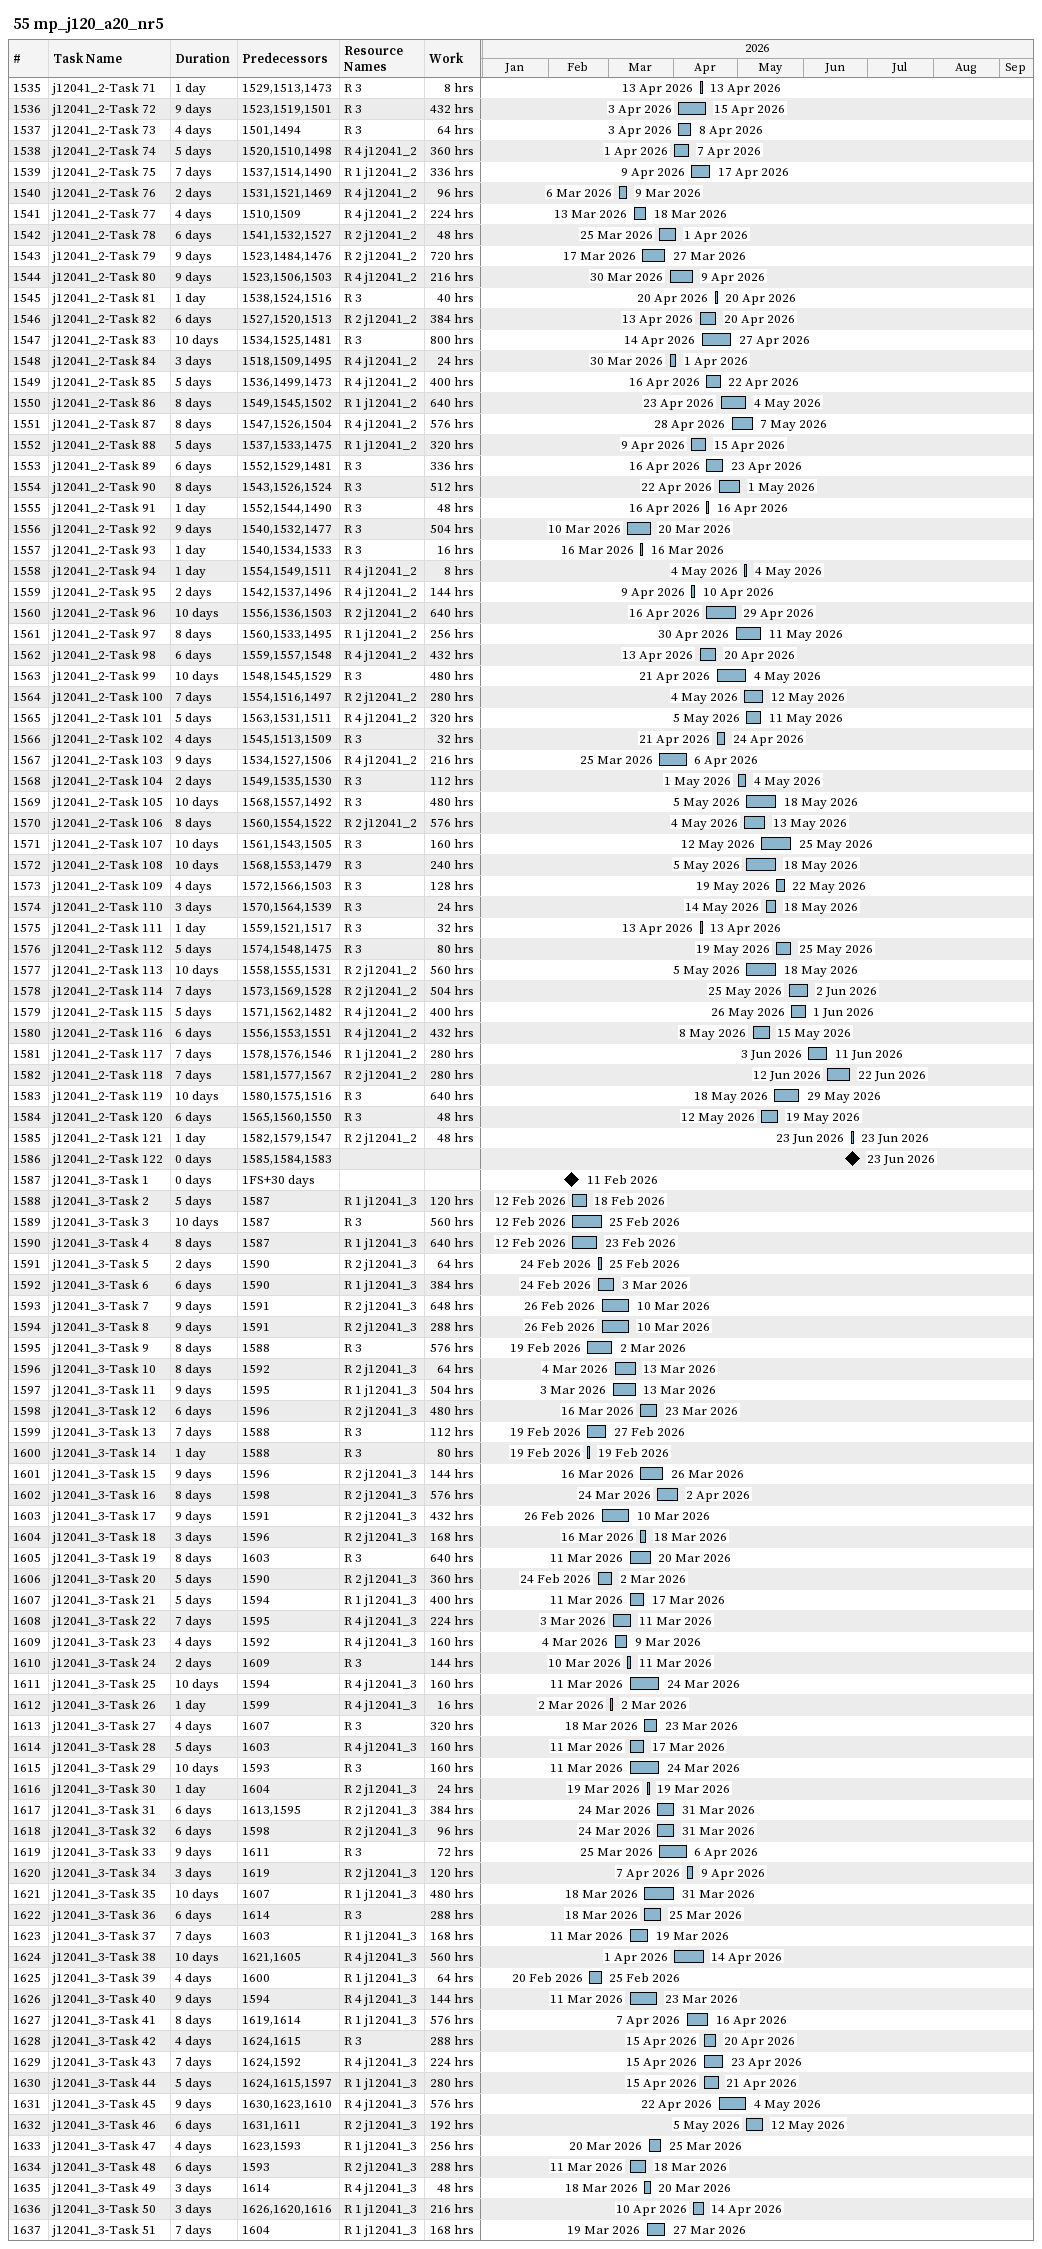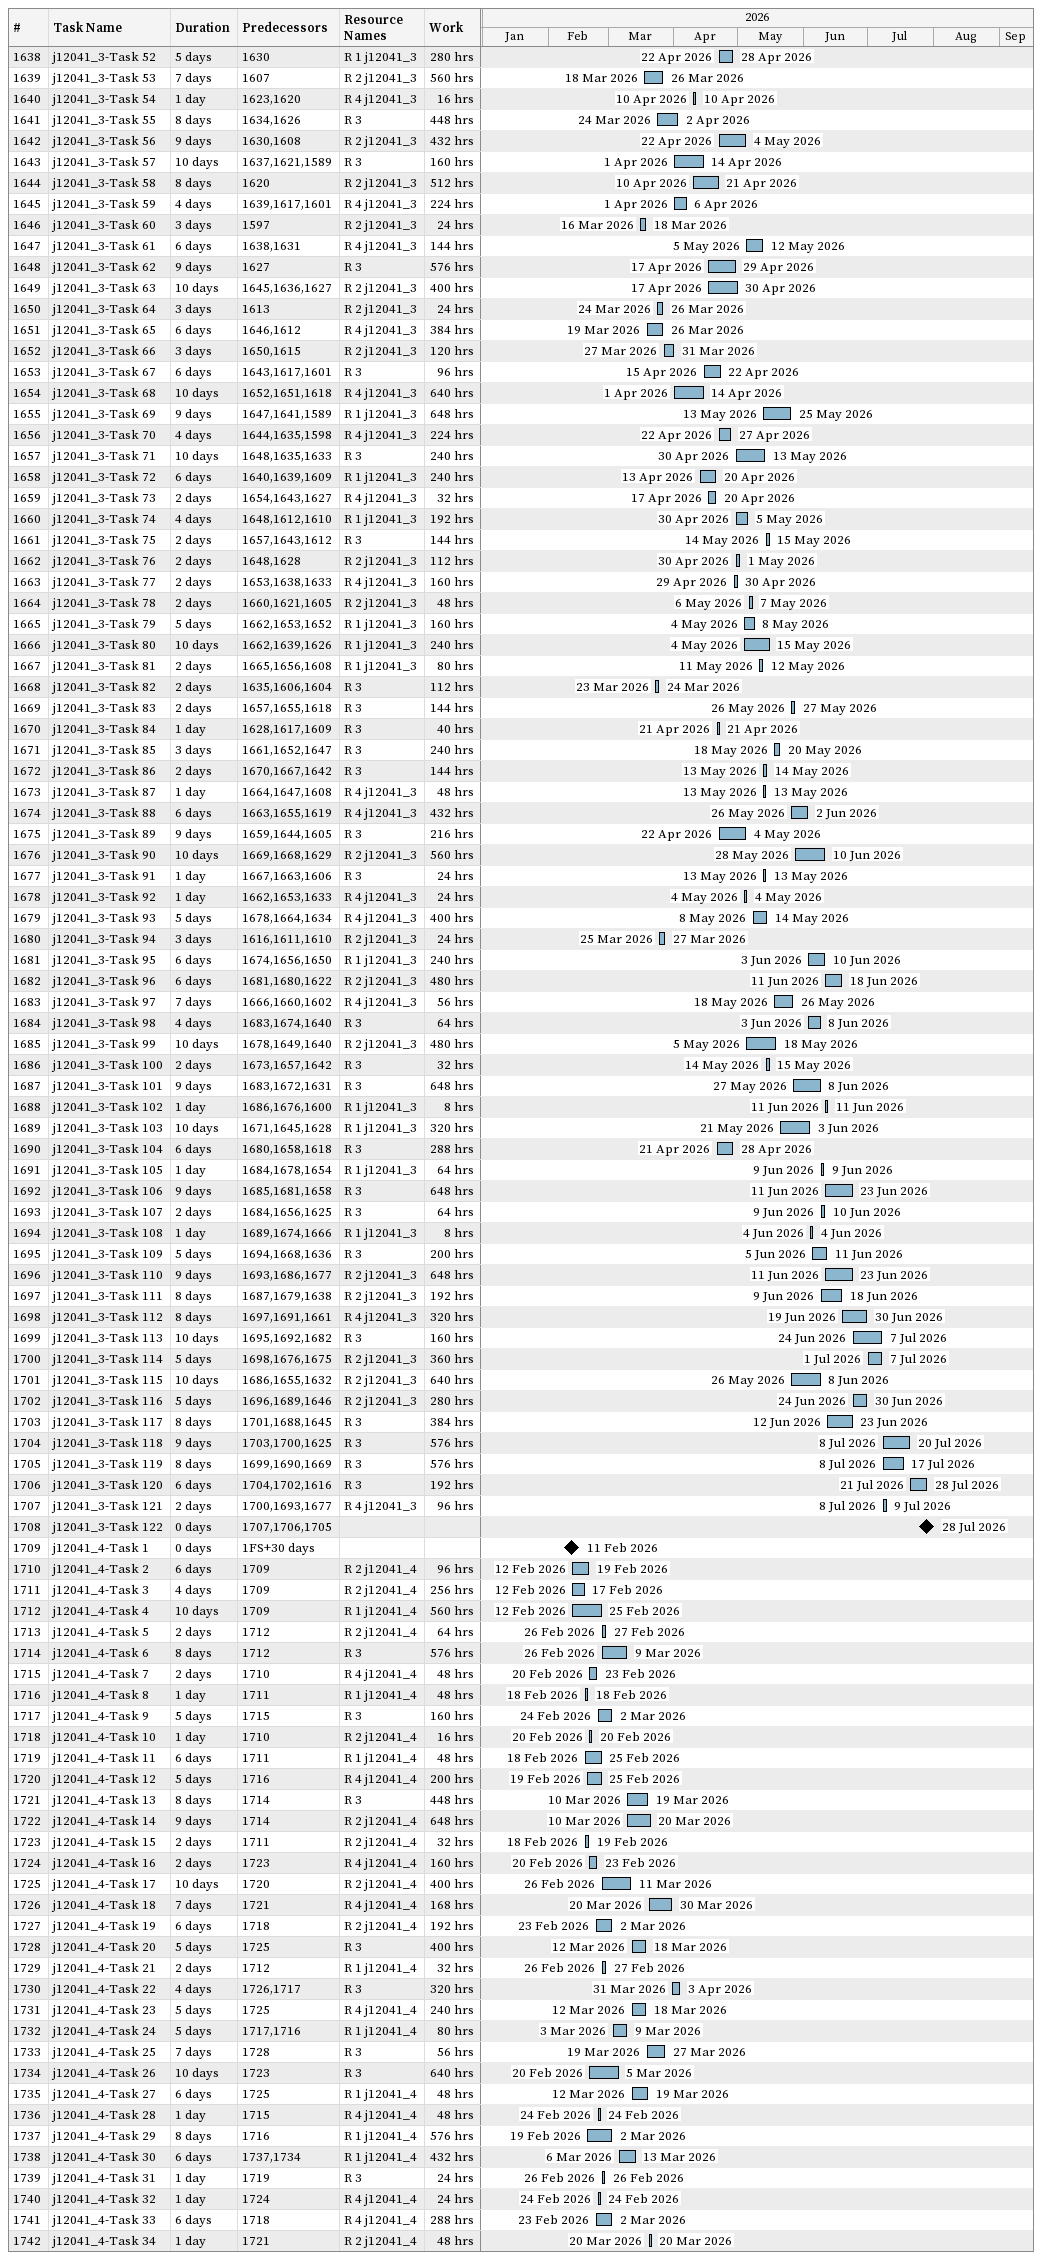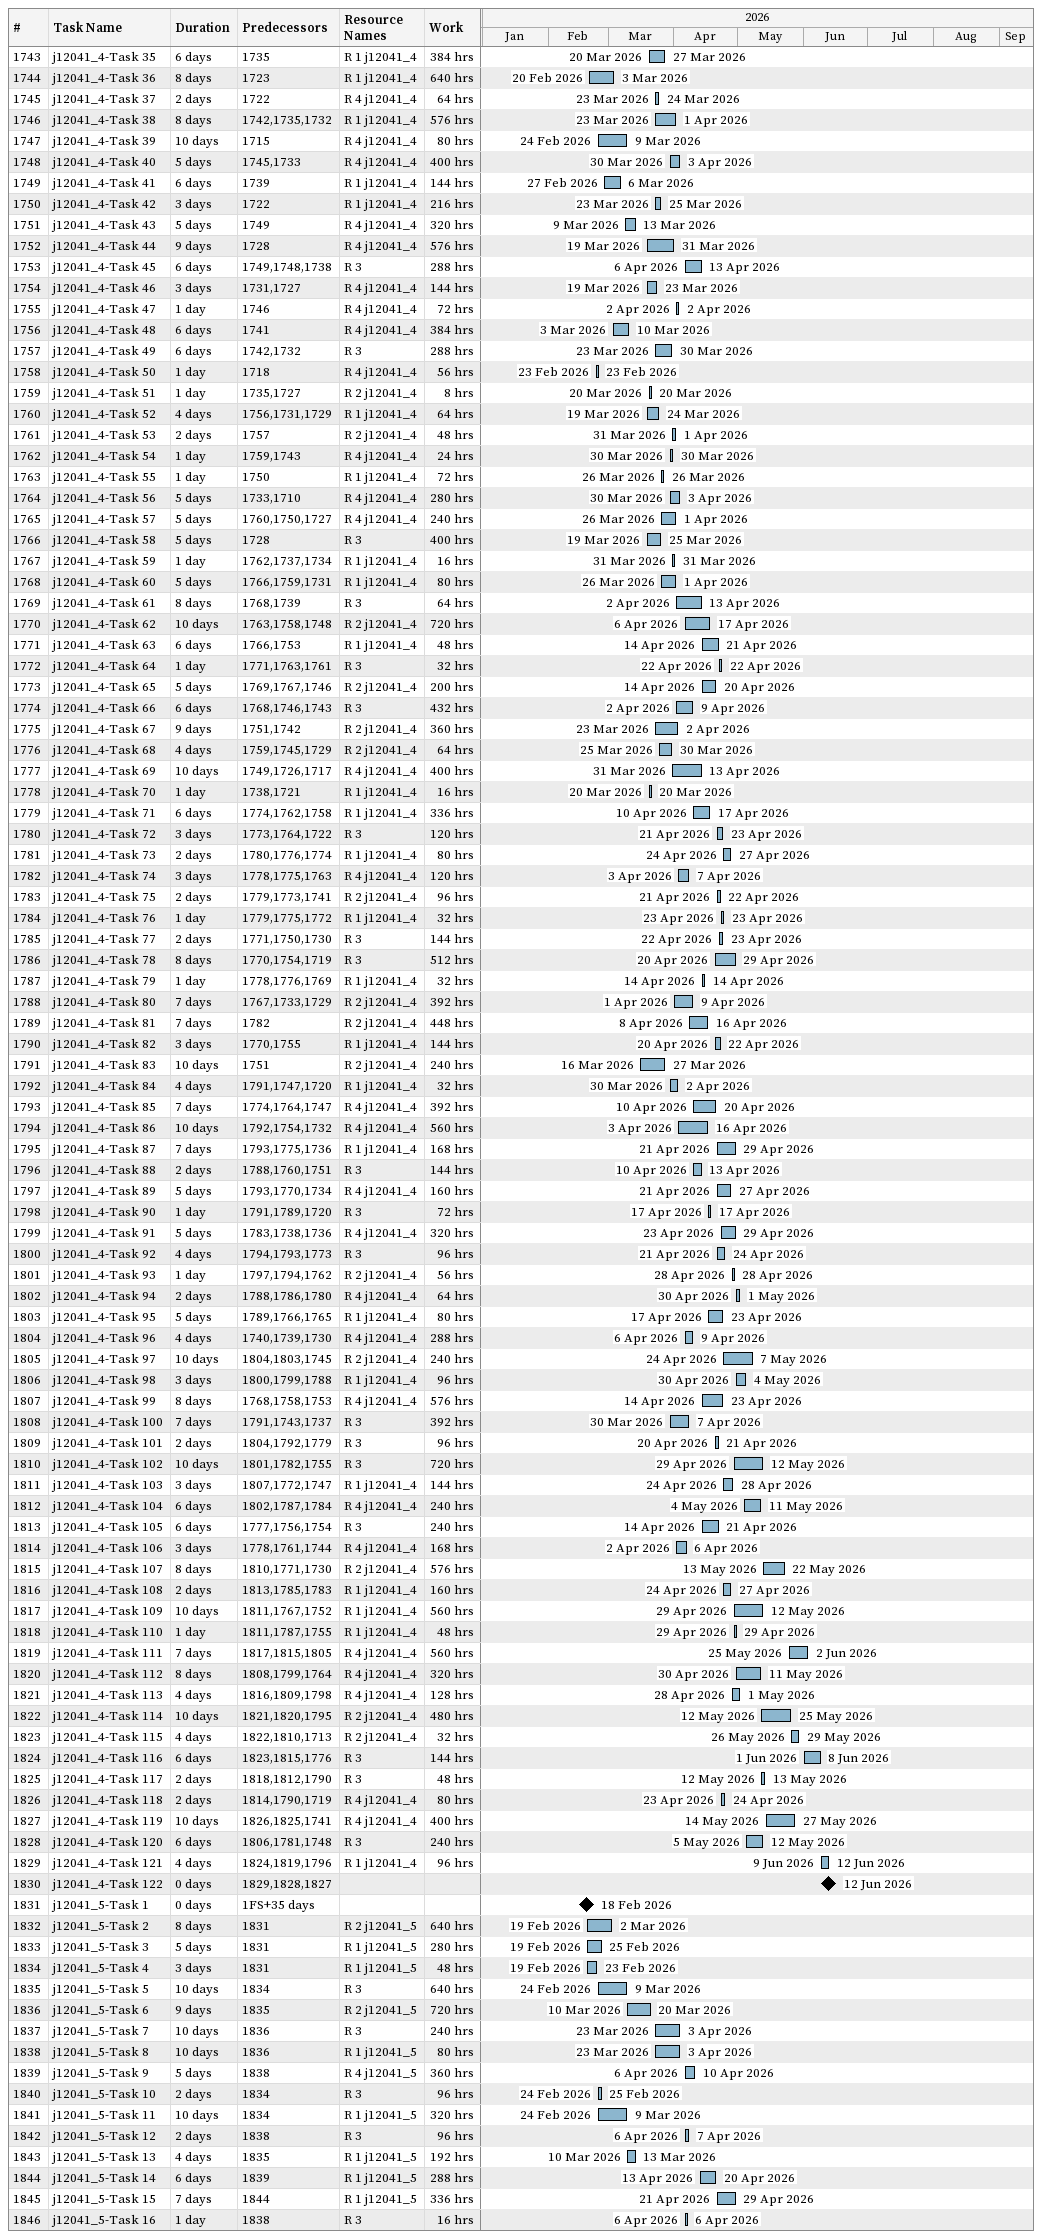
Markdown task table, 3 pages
55 mp_j120_a20_nr5

| ID | Task | Duration | Start | Finish | Predecessors | Resources | Work (h) |
|---|---|---|---|---|---|---|---|
| 1535 | j12041_2-Task 71 | 1d | 2026-04-13 | 2026-04-13 | 1529, 1513, 1473 | R 3 | 8 |
| 1536 | j12041_2-Task 72 | 9d | 2026-04-03 | 2026-04-15 | 1523, 1519, 1501 | R 3 | 432 |
| 1537 | j12041_2-Task 73 | 4d | 2026-04-03 | 2026-04-08 | 1501, 1494 | R 3 | 64 |
| 1538 | j12041_2-Task 74 | 5d | 2026-04-01 | 2026-04-07 | 1520, 1510, 1498 | R 4 j12041_2 | 360 |
| 1539 | j12041_2-Task 75 | 7d | 2026-04-09 | 2026-04-17 | 1537, 1514, 1490 | R 1 j12041_2 | 336 |
| 1540 | j12041_2-Task 76 | 2d | 2026-03-06 | 2026-03-09 | 1531, 1521, 1469 | R 4 j12041_2 | 96 |
| 1541 | j12041_2-Task 77 | 4d | 2026-03-13 | 2026-03-18 | 1510, 1509 | R 4 j12041_2 | 224 |
| 1542 | j12041_2-Task 78 | 6d | 2026-03-25 | 2026-04-01 | 1541, 1532, 1527 | R 2 j12041_2 | 48 |
| 1543 | j12041_2-Task 79 | 9d | 2026-03-17 | 2026-03-27 | 1523, 1484, 1476 | R 2 j12041_2 | 720 |
| 1544 | j12041_2-Task 80 | 9d | 2026-03-30 | 2026-04-09 | 1523, 1506, 1503 | R 4 j12041_2 | 216 |
| 1545 | j12041_2-Task 81 | 1d | 2026-04-20 | 2026-04-20 | 1538, 1524, 1516 | R 3 | 40 |
| 1546 | j12041_2-Task 82 | 6d | 2026-04-13 | 2026-04-20 | 1527, 1520, 1513 | R 2 j12041_2 | 384 |
| 1547 | j12041_2-Task 83 | 10d | 2026-04-14 | 2026-04-27 | 1534, 1525, 1481 | R 3 | 800 |
| 1548 | j12041_2-Task 84 | 3d | 2026-03-30 | 2026-04-01 | 1518, 1509, 1495 | R 4 j12041_2 | 24 |
| 1549 | j12041_2-Task 85 | 5d | 2026-04-16 | 2026-04-22 | 1536, 1499, 1473 | R 4 j12041_2 | 400 |
| 1550 | j12041_2-Task 86 | 8d | 2026-04-23 | 2026-05-04 | 1549, 1545, 1502 | R 1 j12041_2 | 640 |
| 1551 | j12041_2-Task 87 | 8d | 2026-04-28 | 2026-05-07 | 1547, 1526, 1504 | R 4 j12041_2 | 576 |
| 1552 | j12041_2-Task 88 | 5d | 2026-04-09 | 2026-04-15 | 1537, 1533, 1475 | R 1 j12041_2 | 320 |
| 1553 | j12041_2-Task 89 | 6d | 2026-04-16 | 2026-04-23 | 1552, 1529, 1481 | R 3 | 336 |
| 1554 | j12041_2-Task 90 | 8d | 2026-04-22 | 2026-05-01 | 1543, 1526, 1524 | R 3 | 512 |
| 1555 | j12041_2-Task 91 | 1d | 2026-04-16 | 2026-04-16 | 1552, 1544, 1490 | R 3 | 48 |
| 1556 | j12041_2-Task 92 | 9d | 2026-03-10 | 2026-03-20 | 1540, 1532, 1477 | R 3 | 504 |
| 1557 | j12041_2-Task 93 | 1d | 2026-03-16 | 2026-03-16 | 1540, 1534, 1533 | R 3 | 16 |
| 1558 | j12041_2-Task 94 | 1d | 2026-05-04 | 2026-05-04 | 1554, 1549, 1511 | R 4 j12041_2 | 8 |
| 1559 | j12041_2-Task 95 | 2d | 2026-04-09 | 2026-04-10 | 1542, 1537, 1496 | R 4 j12041_2 | 144 |
| 1560 | j12041_2-Task 96 | 10d | 2026-04-16 | 2026-04-29 | 1556, 1536, 1503 | R 2 j12041_2 | 640 |
| 1561 | j12041_2-Task 97 | 8d | 2026-04-30 | 2026-05-11 | 1560, 1533, 1495 | R 1 j12041_2 | 256 |
| 1562 | j12041_2-Task 98 | 6d | 2026-04-13 | 2026-04-20 | 1559, 1557, 1548 | R 4 j12041_2 | 432 |
| 1563 | j12041_2-Task 99 | 10d | 2026-04-21 | 2026-05-04 | 1548, 1545, 1529 | R 3 | 480 |
| 1564 | j12041_2-Task 100 | 7d | 2026-05-04 | 2026-05-12 | 1554, 1516, 1497 | R 2 j12041_2 | 280 |
| 1565 | j12041_2-Task 101 | 5d | 2026-05-05 | 2026-05-11 | 1563, 1531, 1511 | R 4 j12041_2 | 320 |
| 1566 | j12041_2-Task 102 | 4d | 2026-04-21 | 2026-04-24 | 1545, 1513, 1509 | R 3 | 32 |
| 1567 | j12041_2-Task 103 | 9d | 2026-03-25 | 2026-04-06 | 1534, 1527, 1506 | R 4 j12041_2 | 216 |
| 1568 | j12041_2-Task 104 | 2d | 2026-05-01 | 2026-05-04 | 1549, 1535, 1530 | R 3 | 112 |
| 1569 | j12041_2-Task 105 | 10d | 2026-05-05 | 2026-05-18 | 1568, 1557, 1492 | R 3 | 480 |
| 1570 | j12041_2-Task 106 | 8d | 2026-05-04 | 2026-05-13 | 1560, 1554, 1522 | R 2 j12041_2 | 576 |
| 1571 | j12041_2-Task 107 | 10d | 2026-05-12 | 2026-05-25 | 1561, 1543, 1505 | R 3 | 160 |
| 1572 | j12041_2-Task 108 | 10d | 2026-05-05 | 2026-05-18 | 1568, 1553, 1479 | R 3 | 240 |
| 1573 | j12041_2-Task 109 | 4d | 2026-05-19 | 2026-05-22 | 1572, 1566, 1503 | R 3 | 128 |
| 1574 | j12041_2-Task 110 | 3d | 2026-05-14 | 2026-05-18 | 1570, 1564, 1539 | R 3 | 24 |
| 1575 | j12041_2-Task 111 | 1d | 2026-04-13 | 2026-04-13 | 1559, 1521, 1517 | R 3 | 32 |
| 1576 | j12041_2-Task 112 | 5d | 2026-05-19 | 2026-05-25 | 1574, 1548, 1475 | R 3 | 80 |
| 1577 | j12041_2-Task 113 | 10d | 2026-05-05 | 2026-05-18 | 1558, 1555, 1531 | R 2 j12041_2 | 560 |
| 1578 | j12041_2-Task 114 | 7d | 2026-05-25 | 2026-06-02 | 1573, 1569, 1528 | R 2 j12041_2 | 504 |
| 1579 | j12041_2-Task 115 | 5d | 2026-05-26 | 2026-06-01 | 1571, 1562, 1482 | R 4 j12041_2 | 400 |
| 1580 | j12041_2-Task 116 | 6d | 2026-05-08 | 2026-05-15 | 1556, 1553, 1551 | R 4 j12041_2 | 432 |
| 1581 | j12041_2-Task 117 | 7d | 2026-06-03 | 2026-06-11 | 1578, 1576, 1546 | R 1 j12041_2 | 280 |
| 1582 | j12041_2-Task 118 | 7d | 2026-06-12 | 2026-06-22 | 1581, 1577, 1567 | R 2 j12041_2 | 280 |
| 1583 | j12041_2-Task 119 | 10d | 2026-05-18 | 2026-05-29 | 1580, 1575, 1516 | R 3 | 640 |
| 1584 | j12041_2-Task 120 | 6d | 2026-05-12 | 2026-05-19 | 1565, 1560, 1550 | R 3 | 48 |
| 1585 | j12041_2-Task 121 | 1d | 2026-06-23 | 2026-06-23 | 1582, 1579, 1547 | R 2 j12041_2 | 48 |
| 1586 | j12041_2-Task 122 | 0d | 2026-06-23 | 2026-06-23 | 1585, 1584, 1583 |  |  |
| 1587 | j12041_3-Task 1 | 0d | 2026-02-11 | 2026-02-11 | 1FS+30d |  |  |
| 1588 | j12041_3-Task 2 | 5d | 2026-02-12 | 2026-02-18 | 1587 | R 1 j12041_3 | 120 |
| 1589 | j12041_3-Task 3 | 10d | 2026-02-12 | 2026-02-25 | 1587 | R 3 | 560 |
| 1590 | j12041_3-Task 4 | 8d | 2026-02-12 | 2026-02-23 | 1587 | R 1 j12041_3 | 640 |
| 1591 | j12041_3-Task 5 | 2d | 2026-02-24 | 2026-02-25 | 1590 | R 2 j12041_3 | 64 |
| 1592 | j12041_3-Task 6 | 6d | 2026-02-24 | 2026-03-03 | 1590 | R 1 j12041_3 | 384 |
| 1593 | j12041_3-Task 7 | 9d | 2026-02-26 | 2026-03-10 | 1591 | R 2 j12041_3 | 648 |
| 1594 | j12041_3-Task 8 | 9d | 2026-02-26 | 2026-03-10 | 1591 | R 2 j12041_3 | 288 |
| 1595 | j12041_3-Task 9 | 8d | 2026-02-19 | 2026-03-02 | 1588 | R 3 | 576 |
| 1596 | j12041_3-Task 10 | 8d | 2026-03-04 | 2026-03-13 | 1592 | R 2 j12041_3 | 64 |
| 1597 | j12041_3-Task 11 | 9d | 2026-03-03 | 2026-03-13 | 1595 | R 1 j12041_3 | 504 |
| 1598 | j12041_3-Task 12 | 6d | 2026-03-16 | 2026-03-23 | 1596 | R 2 j12041_3 | 480 |
| 1599 | j12041_3-Task 13 | 7d | 2026-02-19 | 2026-02-27 | 1588 | R 3 | 112 |
| 1600 | j12041_3-Task 14 | 1d | 2026-02-19 | 2026-02-19 | 1588 | R 3 | 80 |
| 1601 | j12041_3-Task 15 | 9d | 2026-03-16 | 2026-03-26 | 1596 | R 2 j12041_3 | 144 |
| 1602 | j12041_3-Task 16 | 8d | 2026-03-24 | 2026-04-02 | 1598 | R 2 j12041_3 | 576 |
| 1603 | j12041_3-Task 17 | 9d | 2026-02-26 | 2026-03-10 | 1591 | R 2 j12041_3 | 432 |
| 1604 | j12041_3-Task 18 | 3d | 2026-03-16 | 2026-03-18 | 1596 | R 2 j12041_3 | 168 |
| 1605 | j12041_3-Task 19 | 8d | 2026-03-11 | 2026-03-20 | 1603 | R 3 | 640 |
| 1606 | j12041_3-Task 20 | 5d | 2026-02-24 | 2026-03-02 | 1590 | R 2 j12041_3 | 360 |
| 1607 | j12041_3-Task 21 | 5d | 2026-03-11 | 2026-03-17 | 1594 | R 1 j12041_3 | 400 |
| 1608 | j12041_3-Task 22 | 7d | 2026-03-03 | 2026-03-11 | 1595 | R 4 j12041_3 | 224 |
| 1609 | j12041_3-Task 23 | 4d | 2026-03-04 | 2026-03-09 | 1592 | R 4 j12041_3 | 160 |
| 1610 | j12041_3-Task 24 | 2d | 2026-03-10 | 2026-03-11 | 1609 | R 3 | 144 |
| 1611 | j12041_3-Task 25 | 10d | 2026-03-11 | 2026-03-24 | 1594 | R 4 j12041_3 | 160 |
| 1612 | j12041_3-Task 26 | 1d | 2026-03-02 | 2026-03-02 | 1599 | R 4 j12041_3 | 16 |
| 1613 | j12041_3-Task 27 | 4d | 2026-03-18 | 2026-03-23 | 1607 | R 3 | 320 |
| 1614 | j12041_3-Task 28 | 5d | 2026-03-11 | 2026-03-17 | 1603 | R 4 j12041_3 | 160 |
| 1615 | j12041_3-Task 29 | 10d | 2026-03-11 | 2026-03-24 | 1593 | R 3 | 160 |
| 1616 | j12041_3-Task 30 | 1d | 2026-03-19 | 2026-03-19 | 1604 | R 2 j12041_3 | 24 |
| 1617 | j12041_3-Task 31 | 6d | 2026-03-24 | 2026-03-31 | 1613, 1595 | R 2 j12041_3 | 384 |
| 1618 | j12041_3-Task 32 | 6d | 2026-03-24 | 2026-03-31 | 1598 | R 2 j12041_3 | 96 |
| 1619 | j12041_3-Task 33 | 9d | 2026-03-25 | 2026-04-06 | 1611 | R 3 | 72 |
| 1620 | j12041_3-Task 34 | 3d | 2026-04-07 | 2026-04-09 | 1619 | R 2 j12041_3 | 120 |
| 1621 | j12041_3-Task 35 | 10d | 2026-03-18 | 2026-03-31 | 1607 | R 1 j12041_3 | 480 |
| 1622 | j12041_3-Task 36 | 6d | 2026-03-18 | 2026-03-25 | 1614 | R 3 | 288 |
| 1623 | j12041_3-Task 37 | 7d | 2026-03-11 | 2026-03-19 | 1603 | R 1 j12041_3 | 168 |
| 1624 | j12041_3-Task 38 | 10d | 2026-04-01 | 2026-04-14 | 1621, 1605 | R 4 j12041_3 | 560 |
| 1625 | j12041_3-Task 39 | 4d | 2026-02-20 | 2026-02-25 | 1600 | R 1 j12041_3 | 64 |
| 1626 | j12041_3-Task 40 | 9d | 2026-03-11 | 2026-03-23 | 1594 | R 4 j12041_3 | 144 |
| 1627 | j12041_3-Task 41 | 8d | 2026-04-07 | 2026-04-16 | 1619, 1614 | R 1 j12041_3 | 576 |
| 1628 | j12041_3-Task 42 | 4d | 2026-04-15 | 2026-04-20 | 1624, 1615 | R 3 | 288 |
| 1629 | j12041_3-Task 43 | 7d | 2026-04-15 | 2026-04-23 | 1624, 1592 | R 4 j12041_3 | 224 |
| 1630 | j12041_3-Task 44 | 5d | 2026-04-15 | 2026-04-21 | 1624, 1615, 1597 | R 1 j12041_3 | 280 |
| 1631 | j12041_3-Task 45 | 9d | 2026-04-22 | 2026-05-04 | 1630, 1623, 1610 | R 4 j12041_3 | 576 |
| 1632 | j12041_3-Task 46 | 6d | 2026-05-05 | 2026-05-12 | 1631, 1611 | R 2 j12041_3 | 192 |
| 1633 | j12041_3-Task 47 | 4d | 2026-03-20 | 2026-03-25 | 1623, 1593 | R 1 j12041_3 | 256 |
| 1634 | j12041_3-Task 48 | 6d | 2026-03-11 | 2026-03-18 | 1593 | R 2 j12041_3 | 288 |
| 1635 | j12041_3-Task 49 | 3d | 2026-03-18 | 2026-03-20 | 1614 | R 4 j12041_3 | 48 |
| 1636 | j12041_3-Task 50 | 3d | 2026-04-10 | 2026-04-14 | 1626, 1620, 1616 | R 1 j12041_3 | 216 |
| 1637 | j12041_3-Task 51 | 7d | 2026-03-19 | 2026-03-27 | 1604 | R 1 j12041_3 | 168 |
| 1638 | j12041_3-Task 52 | 5d | 2026-04-22 | 2026-04-28 | 1630 | R 1 j12041_3 | 280 |
| 1639 | j12041_3-Task 53 | 7d | 2026-03-18 | 2026-03-26 | 1607 | R 2 j12041_3 | 560 |
| 1640 | j12041_3-Task 54 | 1d | 2026-04-10 | 2026-04-10 | 1623, 1620 | R 4 j12041_3 | 16 |
| 1641 | j12041_3-Task 55 | 8d | 2026-03-24 | 2026-04-02 | 1634, 1626 | R 3 | 448 |
| 1642 | j12041_3-Task 56 | 9d | 2026-04-22 | 2026-05-04 | 1630, 1608 | R 2 j12041_3 | 432 |
| 1643 | j12041_3-Task 57 | 10d | 2026-04-01 | 2026-04-14 | 1637, 1621, 1589 | R 3 | 160 |
| 1644 | j12041_3-Task 58 | 8d | 2026-04-10 | 2026-04-21 | 1620 | R 2 j12041_3 | 512 |
| 1645 | j12041_3-Task 59 | 4d | 2026-04-01 | 2026-04-06 | 1639, 1617, 1601 | R 4 j12041_3 | 224 |
| 1646 | j12041_3-Task 60 | 3d | 2026-03-16 | 2026-03-18 | 1597 | R 2 j12041_3 | 24 |
| 1647 | j12041_3-Task 61 | 6d | 2026-05-05 | 2026-05-12 | 1638, 1631 | R 4 j12041_3 | 144 |
| 1648 | j12041_3-Task 62 | 9d | 2026-04-17 | 2026-04-29 | 1627 | R 3 | 576 |
| 1649 | j12041_3-Task 63 | 10d | 2026-04-17 | 2026-04-30 | 1645, 1636, 1627 | R 2 j12041_3 | 400 |
| 1650 | j12041_3-Task 64 | 3d | 2026-03-24 | 2026-03-26 | 1613 | R 2 j12041_3 | 24 |
| 1651 | j12041_3-Task 65 | 6d | 2026-03-19 | 2026-03-26 | 1646, 1612 | R 4 j12041_3 | 384 |
| 1652 | j12041_3-Task 66 | 3d | 2026-03-27 | 2026-03-31 | 1650, 1615 | R 2 j12041_3 | 120 |
| 1653 | j12041_3-Task 67 | 6d | 2026-04-15 | 2026-04-22 | 1643, 1617, 1601 | R 3 | 96 |
| 1654 | j12041_3-Task 68 | 10d | 2026-04-01 | 2026-04-14 | 1652, 1651, 1618 | R 4 j12041_3 | 640 |
| 1655 | j12041_3-Task 69 | 9d | 2026-05-13 | 2026-05-25 | 1647, 1641, 1589 | R 1 j12041_3 | 648 |
| 1656 | j12041_3-Task 70 | 4d | 2026-04-22 | 2026-04-27 | 1644, 1635, 1598 | R 4 j12041_3 | 224 |
| 1657 | j12041_3-Task 71 | 10d | 2026-04-30 | 2026-05-13 | 1648, 1635, 1633 | R 3 | 240 |
| 1658 | j12041_3-Task 72 | 6d | 2026-04-13 | 2026-04-20 | 1640, 1639, 1609 | R 1 j12041_3 | 240 |
| 1659 | j12041_3-Task 73 | 2d | 2026-04-17 | 2026-04-20 | 1654, 1643, 1627 | R 4 j12041_3 | 32 |
| 1660 | j12041_3-Task 74 | 4d | 2026-04-30 | 2026-05-05 | 1648, 1612, 1610 | R 1 j12041_3 | 192 |
| 1661 | j12041_3-Task 75 | 2d | 2026-05-14 | 2026-05-15 | 1657, 1643, 1612 | R 3 | 144 |
| 1662 | j12041_3-Task 76 | 2d | 2026-04-30 | 2026-05-01 | 1648, 1628 | R 2 j12041_3 | 112 |
| 1663 | j12041_3-Task 77 | 2d | 2026-04-29 | 2026-04-30 | 1653, 1638, 1633 | R 4 j12041_3 | 160 |
| 1664 | j12041_3-Task 78 | 2d | 2026-05-06 | 2026-05-07 | 1660, 1621, 1605 | R 2 j12041_3 | 48 |
| 1665 | j12041_3-Task 79 | 5d | 2026-05-04 | 2026-05-08 | 1662, 1653, 1652 | R 1 j12041_3 | 160 |
| 1666 | j12041_3-Task 80 | 10d | 2026-05-04 | 2026-05-15 | 1662, 1639, 1626 | R 1 j12041_3 | 240 |
| 1667 | j12041_3-Task 81 | 2d | 2026-05-11 | 2026-05-12 | 1665, 1656, 1608 | R 1 j12041_3 | 80 |
| 1668 | j12041_3-Task 82 | 2d | 2026-03-23 | 2026-03-24 | 1635, 1606, 1604 | R 3 | 112 |
| 1669 | j12041_3-Task 83 | 2d | 2026-05-26 | 2026-05-27 | 1657, 1655, 1618 | R 3 | 144 |
| 1670 | j12041_3-Task 84 | 1d | 2026-04-21 | 2026-04-21 | 1628, 1617, 1609 | R 3 | 40 |
| 1671 | j12041_3-Task 85 | 3d | 2026-05-18 | 2026-05-20 | 1661, 1652, 1647 | R 3 | 240 |
| 1672 | j12041_3-Task 86 | 2d | 2026-05-13 | 2026-05-14 | 1670, 1667, 1642 | R 3 | 144 |
| 1673 | j12041_3-Task 87 | 1d | 2026-05-13 | 2026-05-13 | 1664, 1647, 1608 | R 4 j12041_3 | 48 |
| 1674 | j12041_3-Task 88 | 6d | 2026-05-26 | 2026-06-02 | 1663, 1655, 1619 | R 4 j12041_3 | 432 |
| 1675 | j12041_3-Task 89 | 9d | 2026-04-22 | 2026-05-04 | 1659, 1644, 1605 | R 3 | 216 |
| 1676 | j12041_3-Task 90 | 10d | 2026-05-28 | 2026-06-10 | 1669, 1668, 1629 | R 2 j12041_3 | 560 |
| 1677 | j12041_3-Task 91 | 1d | 2026-05-13 | 2026-05-13 | 1667, 1663, 1606 | R 3 | 24 |
| 1678 | j12041_3-Task 92 | 1d | 2026-05-04 | 2026-05-04 | 1662, 1653, 1633 | R 4 j12041_3 | 24 |
| 1679 | j12041_3-Task 93 | 5d | 2026-05-08 | 2026-05-14 | 1678, 1664, 1634 | R 4 j12041_3 | 400 |
| 1680 | j12041_3-Task 94 | 3d | 2026-03-25 | 2026-03-27 | 1616, 1611, 1610 | R 2 j12041_3 | 24 |
| 1681 | j12041_3-Task 95 | 6d | 2026-06-03 | 2026-06-10 | 1674, 1656, 1650 | R 1 j12041_3 | 240 |
| 1682 | j12041_3-Task 96 | 6d | 2026-06-11 | 2026-06-18 | 1681, 1680, 1622 | R 2 j12041_3 | 480 |
| 1683 | j12041_3-Task 97 | 7d | 2026-05-18 | 2026-05-26 | 1666, 1660, 1602 | R 4 j12041_3 | 56 |
| 1684 | j12041_3-Task 98 | 4d | 2026-06-03 | 2026-06-08 | 1683, 1674, 1640 | R 3 | 64 |
| 1685 | j12041_3-Task 99 | 10d | 2026-05-05 | 2026-05-18 | 1678, 1649, 1640 | R 2 j12041_3 | 480 |
| 1686 | j12041_3-Task 100 | 2d | 2026-05-14 | 2026-05-15 | 1673, 1657, 1642 | R 3 | 32 |
| 1687 | j12041_3-Task 101 | 9d | 2026-05-27 | 2026-06-08 | 1683, 1672, 1631 | R 3 | 648 |
| 1688 | j12041_3-Task 102 | 1d | 2026-06-11 | 2026-06-11 | 1686, 1676, 1600 | R 1 j12041_3 | 8 |
| 1689 | j12041_3-Task 103 | 10d | 2026-05-21 | 2026-06-03 | 1671, 1645, 1628 | R 1 j12041_3 | 320 |
| 1690 | j12041_3-Task 104 | 6d | 2026-04-21 | 2026-04-28 | 1680, 1658, 1618 | R 3 | 288 |
| 1691 | j12041_3-Task 105 | 1d | 2026-06-09 | 2026-06-09 | 1684, 1678, 1654 | R 1 j12041_3 | 64 |
| 1692 | j12041_3-Task 106 | 9d | 2026-06-11 | 2026-06-23 | 1685, 1681, 1658 | R 3 | 648 |
| 1693 | j12041_3-Task 107 | 2d | 2026-06-09 | 2026-06-10 | 1684, 1656, 1625 | R 3 | 64 |
| 1694 | j12041_3-Task 108 | 1d | 2026-06-04 | 2026-06-04 | 1689, 1674, 1666 | R 1 j12041_3 | 8 |
| 1695 | j12041_3-Task 109 | 5d | 2026-06-05 | 2026-06-11 | 1694, 1668, 1636 | R 3 | 200 |
| 1696 | j12041_3-Task 110 | 9d | 2026-06-11 | 2026-06-23 | 1693, 1686, 1677 | R 2 j12041_3 | 648 |
| 1697 | j12041_3-Task 111 | 8d | 2026-06-09 | 2026-06-18 | 1687, 1679, 1638 | R 2 j12041_3 | 192 |
| 1698 | j12041_3-Task 112 | 8d | 2026-06-19 | 2026-06-30 | 1697, 1691, 1661 | R 4 j12041_3 | 320 |
| 1699 | j12041_3-Task 113 | 10d | 2026-06-24 | 2026-07-07 | 1695, 1692, 1682 | R 3 | 160 |
| 1700 | j12041_3-Task 114 | 5d | 2026-07-01 | 2026-07-07 | 1698, 1676, 1675 | R 2 j12041_3 | 360 |
| 1701 | j12041_3-Task 115 | 10d | 2026-05-26 | 2026-06-08 | 1686, 1655, 1632 | R 2 j12041_3 | 640 |
| 1702 | j12041_3-Task 116 | 5d | 2026-06-24 | 2026-06-30 | 1696, 1689, 1646 | R 2 j12041_3 | 280 |
| 1703 | j12041_3-Task 117 | 8d | 2026-06-12 | 2026-06-23 | 1701, 1688, 1645 | R 3 | 384 |
| 1704 | j12041_3-Task 118 | 9d | 2026-07-08 | 2026-07-20 | 1703, 1700, 1625 | R 3 | 576 |
| 1705 | j12041_3-Task 119 | 8d | 2026-07-08 | 2026-07-17 | 1699, 1690, 1669 | R 3 | 576 |
| 1706 | j12041_3-Task 120 | 6d | 2026-07-21 | 2026-07-28 | 1704, 1702, 1616 | R 3 | 192 |
| 1707 | j12041_3-Task 121 | 2d | 2026-07-08 | 2026-07-09 | 1700, 1693, 1677 | R 4 j12041_3 | 96 |
| 1708 | j12041_3-Task 122 | 0d | 2026-07-28 | 2026-07-28 | 1707, 1706, 1705 |  |  |
| 1709 | j12041_4-Task 1 | 0d | 2026-02-11 | 2026-02-11 | 1FS+30d |  |  |
| 1710 | j12041_4-Task 2 | 6d | 2026-02-12 | 2026-02-19 | 1709 | R 2 j12041_4 | 96 |
| 1711 | j12041_4-Task 3 | 4d | 2026-02-12 | 2026-02-17 | 1709 | R 2 j12041_4 | 256 |
| 1712 | j12041_4-Task 4 | 10d | 2026-02-12 | 2026-02-25 | 1709 | R 1 j12041_4 | 560 |
| 1713 | j12041_4-Task 5 | 2d | 2026-02-26 | 2026-02-27 | 1712 | R 2 j12041_4 | 64 |
| 1714 | j12041_4-Task 6 | 8d | 2026-02-26 | 2026-03-09 | 1712 | R 3 | 576 |
| 1715 | j12041_4-Task 7 | 2d | 2026-02-20 | 2026-02-23 | 1710 | R 4 j12041_4 | 48 |
| 1716 | j12041_4-Task 8 | 1d | 2026-02-18 | 2026-02-18 | 1711 | R 1 j12041_4 | 48 |
| 1717 | j12041_4-Task 9 | 5d | 2026-02-24 | 2026-03-02 | 1715 | R 3 | 160 |
| 1718 | j12041_4-Task 10 | 1d | 2026-02-20 | 2026-02-20 | 1710 | R 2 j12041_4 | 16 |
| 1719 | j12041_4-Task 11 | 6d | 2026-02-18 | 2026-02-25 | 1711 | R 1 j12041_4 | 48 |
| 1720 | j12041_4-Task 12 | 5d | 2026-02-19 | 2026-02-25 | 1716 | R 4 j12041_4 | 200 |
| 1721 | j12041_4-Task 13 | 8d | 2026-03-10 | 2026-03-19 | 1714 | R 3 | 448 |
| 1722 | j12041_4-Task 14 | 9d | 2026-03-10 | 2026-03-20 | 1714 | R 2 j12041_4 | 648 |
| 1723 | j12041_4-Task 15 | 2d | 2026-02-18 | 2026-02-19 | 1711 | R 2 j12041_4 | 32 |
| 1724 | j12041_4-Task 16 | 2d | 2026-02-20 | 2026-02-23 | 1723 | R 4 j12041_4 | 160 |
| 1725 | j12041_4-Task 17 | 10d | 2026-02-26 | 2026-03-11 | 1720 | R 2 j12041_4 | 400 |
| 1726 | j12041_4-Task 18 | 7d | 2026-03-20 | 2026-03-30 | 1721 | R 4 j12041_4 | 168 |
| 1727 | j12041_4-Task 19 | 6d | 2026-02-23 | 2026-03-02 | 1718 | R 2 j12041_4 | 192 |
| 1728 | j12041_4-Task 20 | 5d | 2026-03-12 | 2026-03-18 | 1725 | R 3 | 400 |
| 1729 | j12041_4-Task 21 | 2d | 2026-02-26 | 2026-02-27 | 1712 | R 1 j12041_4 | 32 |
| 1730 | j12041_4-Task 22 | 4d | 2026-03-31 | 2026-04-03 | 1726, 1717 | R 3 | 320 |
| 1731 | j12041_4-Task 23 | 5d | 2026-03-12 | 2026-03-18 | 1725 | R 4 j12041_4 | 240 |
| 1732 | j12041_4-Task 24 | 5d | 2026-03-03 | 2026-03-09 | 1717, 1716 | R 1 j12041_4 | 80 |
| 1733 | j12041_4-Task 25 | 7d | 2026-03-19 | 2026-03-27 | 1728 | R 3 | 56 |
| 1734 | j12041_4-Task 26 | 10d | 2026-02-20 | 2026-03-05 | 1723 | R 3 | 640 |
| 1735 | j12041_4-Task 27 | 6d | 2026-03-12 | 2026-03-19 | 1725 | R 1 j12041_4 | 48 |
| 1736 | j12041_4-Task 28 | 1d | 2026-02-24 | 2026-02-24 | 1715 | R 4 j12041_4 | 48 |
| 1737 | j12041_4-Task 29 | 8d | 2026-02-19 | 2026-03-02 | 1716 | R 1 j12041_4 | 576 |
| 1738 | j12041_4-Task 30 | 6d | 2026-03-06 | 2026-03-13 | 1737, 1734 | R 1 j12041_4 | 432 |
| 1739 | j12041_4-Task 31 | 1d | 2026-02-26 | 2026-02-26 | 1719 | R 3 | 24 |
| 1740 | j12041_4-Task 32 | 1d | 2026-02-24 | 2026-02-24 | 1724 | R 4 j12041_4 | 24 |
| 1741 | j12041_4-Task 33 | 6d | 2026-02-23 | 2026-03-02 | 1718 | R 4 j12041_4 | 288 |
| 1742 | j12041_4-Task 34 | 1d | 2026-03-20 | 2026-03-20 | 1721 | R 2 j12041_4 | 48 |
| 1743 | j12041_4-Task 35 | 6d | 2026-03-20 | 2026-03-27 | 1735 | R 1 j12041_4 | 384 |
| 1744 | j12041_4-Task 36 | 8d | 2026-02-20 | 2026-03-03 | 1723 | R 1 j12041_4 | 640 |
| 1745 | j12041_4-Task 37 | 2d | 2026-03-23 | 2026-03-24 | 1722 | R 4 j12041_4 | 64 |
| 1746 | j12041_4-Task 38 | 8d | 2026-03-23 | 2026-04-01 | 1742, 1735, 1732 | R 1 j12041_4 | 576 |
| 1747 | j12041_4-Task 39 | 10d | 2026-02-24 | 2026-03-09 | 1715 | R 4 j12041_4 | 80 |
| 1748 | j12041_4-Task 40 | 5d | 2026-03-30 | 2026-04-03 | 1745, 1733 | R 4 j12041_4 | 400 |
| 1749 | j12041_4-Task 41 | 6d | 2026-02-27 | 2026-03-06 | 1739 | R 1 j12041_4 | 144 |
| 1750 | j12041_4-Task 42 | 3d | 2026-03-23 | 2026-03-25 | 1722 | R 1 j12041_4 | 216 |
| 1751 | j12041_4-Task 43 | 5d | 2026-03-09 | 2026-03-13 | 1749 | R 4 j12041_4 | 320 |
| 1752 | j12041_4-Task 44 | 9d | 2026-03-19 | 2026-03-31 | 1728 | R 4 j12041_4 | 576 |
| 1753 | j12041_4-Task 45 | 6d | 2026-04-06 | 2026-04-13 | 1749, 1748, 1738 | R 3 | 288 |
| 1754 | j12041_4-Task 46 | 3d | 2026-03-19 | 2026-03-23 | 1731, 1727 | R 4 j12041_4 | 144 |
| 1755 | j12041_4-Task 47 | 1d | 2026-04-02 | 2026-04-02 | 1746 | R 4 j12041_4 | 72 |
| 1756 | j12041_4-Task 48 | 6d | 2026-03-03 | 2026-03-10 | 1741 | R 4 j12041_4 | 384 |
| 1757 | j12041_4-Task 49 | 6d | 2026-03-23 | 2026-03-30 | 1742, 1732 | R 3 | 288 |
| 1758 | j12041_4-Task 50 | 1d | 2026-02-23 | 2026-02-23 | 1718 | R 4 j12041_4 | 56 |
| 1759 | j12041_4-Task 51 | 1d | 2026-03-20 | 2026-03-20 | 1735, 1727 | R 2 j12041_4 | 8 |
| 1760 | j12041_4-Task 52 | 4d | 2026-03-19 | 2026-03-24 | 1756, 1731, 1729 | R 1 j12041_4 | 64 |
| 1761 | j12041_4-Task 53 | 2d | 2026-03-31 | 2026-04-01 | 1757 | R 2 j12041_4 | 48 |
| 1762 | j12041_4-Task 54 | 1d | 2026-03-30 | 2026-03-30 | 1759, 1743 | R 4 j12041_4 | 24 |
| 1763 | j12041_4-Task 55 | 1d | 2026-03-26 | 2026-03-26 | 1750 | R 1 j12041_4 | 72 |
| 1764 | j12041_4-Task 56 | 5d | 2026-03-30 | 2026-04-03 | 1733, 1710 | R 4 j12041_4 | 280 |
| 1765 | j12041_4-Task 57 | 5d | 2026-03-26 | 2026-04-01 | 1760, 1750, 1727 | R 4 j12041_4 | 240 |
| 1766 | j12041_4-Task 58 | 5d | 2026-03-19 | 2026-03-25 | 1728 | R 3 | 400 |
| 1767 | j12041_4-Task 59 | 1d | 2026-03-31 | 2026-03-31 | 1762, 1737, 1734 | R 1 j12041_4 | 16 |
| 1768 | j12041_4-Task 60 | 5d | 2026-03-26 | 2026-04-01 | 1766, 1759, 1731 | R 1 j12041_4 | 80 |
| 1769 | j12041_4-Task 61 | 8d | 2026-04-02 | 2026-04-13 | 1768, 1739 | R 3 | 64 |
| 1770 | j12041_4-Task 62 | 10d | 2026-04-06 | 2026-04-17 | 1763, 1758, 1748 | R 2 j12041_4 | 720 |
| 1771 | j12041_4-Task 63 | 6d | 2026-04-14 | 2026-04-21 | 1766, 1753 | R 1 j12041_4 | 48 |
| 1772 | j12041_4-Task 64 | 1d | 2026-04-22 | 2026-04-22 | 1771, 1763, 1761 | R 3 | 32 |
| 1773 | j12041_4-Task 65 | 5d | 2026-04-14 | 2026-04-20 | 1769, 1767, 1746 | R 2 j12041_4 | 200 |
| 1774 | j12041_4-Task 66 | 6d | 2026-04-02 | 2026-04-09 | 1768, 1746, 1743 | R 3 | 432 |
| 1775 | j12041_4-Task 67 | 9d | 2026-03-23 | 2026-04-02 | 1751, 1742 | R 2 j12041_4 | 360 |
| 1776 | j12041_4-Task 68 | 4d | 2026-03-25 | 2026-03-30 | 1759, 1745, 1729 | R 2 j12041_4 | 64 |
| 1777 | j12041_4-Task 69 | 10d | 2026-03-31 | 2026-04-13 | 1749, 1726, 1717 | R 4 j12041_4 | 400 |
| 1778 | j12041_4-Task 70 | 1d | 2026-03-20 | 2026-03-20 | 1738, 1721 | R 1 j12041_4 | 16 |
| 1779 | j12041_4-Task 71 | 6d | 2026-04-10 | 2026-04-17 | 1774, 1762, 1758 | R 1 j12041_4 | 336 |
| 1780 | j12041_4-Task 72 | 3d | 2026-04-21 | 2026-04-23 | 1773, 1764, 1722 | R 3 | 120 |
| 1781 | j12041_4-Task 73 | 2d | 2026-04-24 | 2026-04-27 | 1780, 1776, 1774 | R 1 j12041_4 | 80 |
| 1782 | j12041_4-Task 74 | 3d | 2026-04-03 | 2026-04-07 | 1778, 1775, 1763 | R 4 j12041_4 | 120 |
| 1783 | j12041_4-Task 75 | 2d | 2026-04-21 | 2026-04-22 | 1779, 1773, 1741 | R 2 j12041_4 | 96 |
| 1784 | j12041_4-Task 76 | 1d | 2026-04-23 | 2026-04-23 | 1779, 1775, 1772 | R 1 j12041_4 | 32 |
| 1785 | j12041_4-Task 77 | 2d | 2026-04-22 | 2026-04-23 | 1771, 1750, 1730 | R 3 | 144 |
| 1786 | j12041_4-Task 78 | 8d | 2026-04-20 | 2026-04-29 | 1770, 1754, 1719 | R 3 | 512 |
| 1787 | j12041_4-Task 79 | 1d | 2026-04-14 | 2026-04-14 | 1778, 1776, 1769 | R 1 j12041_4 | 32 |
| 1788 | j12041_4-Task 80 | 7d | 2026-04-01 | 2026-04-09 | 1767, 1733, 1729 | R 2 j12041_4 | 392 |
| 1789 | j12041_4-Task 81 | 7d | 2026-04-08 | 2026-04-16 | 1782 | R 2 j12041_4 | 448 |
| 1790 | j12041_4-Task 82 | 3d | 2026-04-20 | 2026-04-22 | 1770, 1755 | R 1 j12041_4 | 144 |
| 1791 | j12041_4-Task 83 | 10d | 2026-03-16 | 2026-03-27 | 1751 | R 2 j12041_4 | 240 |
| 1792 | j12041_4-Task 84 | 4d | 2026-03-30 | 2026-04-02 | 1791, 1747, 1720 | R 1 j12041_4 | 32 |
| 1793 | j12041_4-Task 85 | 7d | 2026-04-10 | 2026-04-20 | 1774, 1764, 1747 | R 4 j12041_4 | 392 |
| 1794 | j12041_4-Task 86 | 10d | 2026-04-03 | 2026-04-16 | 1792, 1754, 1732 | R 4 j12041_4 | 560 |
| 1795 | j12041_4-Task 87 | 7d | 2026-04-21 | 2026-04-29 | 1793, 1775, 1736 | R 1 j12041_4 | 168 |
| 1796 | j12041_4-Task 88 | 2d | 2026-04-10 | 2026-04-13 | 1788, 1760, 1751 | R 3 | 144 |
| 1797 | j12041_4-Task 89 | 5d | 2026-04-21 | 2026-04-27 | 1793, 1770, 1734 | R 4 j12041_4 | 160 |
| 1798 | j12041_4-Task 90 | 1d | 2026-04-17 | 2026-04-17 | 1791, 1789, 1720 | R 3 | 72 |
| 1799 | j12041_4-Task 91 | 5d | 2026-04-23 | 2026-04-29 | 1783, 1738, 1736 | R 4 j12041_4 | 320 |
| 1800 | j12041_4-Task 92 | 4d | 2026-04-21 | 2026-04-24 | 1794, 1793, 1773 | R 3 | 96 |
| 1801 | j12041_4-Task 93 | 1d | 2026-04-28 | 2026-04-28 | 1797, 1794, 1762 | R 2 j12041_4 | 56 |
| 1802 | j12041_4-Task 94 | 2d | 2026-04-30 | 2026-05-01 | 1788, 1786, 1780 | R 4 j12041_4 | 64 |
| 1803 | j12041_4-Task 95 | 5d | 2026-04-17 | 2026-04-23 | 1789, 1766, 1765 | R 1 j12041_4 | 80 |
| 1804 | j12041_4-Task 96 | 4d | 2026-04-06 | 2026-04-09 | 1740, 1739, 1730 | R 4 j12041_4 | 288 |
| 1805 | j12041_4-Task 97 | 10d | 2026-04-24 | 2026-05-07 | 1804, 1803, 1745 | R 2 j12041_4 | 240 |
| 1806 | j12041_4-Task 98 | 3d | 2026-04-30 | 2026-05-04 | 1800, 1799, 1788 | R 1 j12041_4 | 96 |
| 1807 | j12041_4-Task 99 | 8d | 2026-04-14 | 2026-04-23 | 1768, 1758, 1753 | R 4 j12041_4 | 576 |
| 1808 | j12041_4-Task 100 | 7d | 2026-03-30 | 2026-04-07 | 1791, 1743, 1737 | R 3 | 392 |
| 1809 | j12041_4-Task 101 | 2d | 2026-04-20 | 2026-04-21 | 1804, 1792, 1779 | R 3 | 96 |
| 1810 | j12041_4-Task 102 | 10d | 2026-04-29 | 2026-05-12 | 1801, 1782, 1755 | R 3 | 720 |
| 1811 | j12041_4-Task 103 | 3d | 2026-04-24 | 2026-04-28 | 1807, 1772, 1747 | R 1 j12041_4 | 144 |
| 1812 | j12041_4-Task 104 | 6d | 2026-05-04 | 2026-05-11 | 1802, 1787, 1784 | R 4 j12041_4 | 240 |
| 1813 | j12041_4-Task 105 | 6d | 2026-04-14 | 2026-04-21 | 1777, 1756, 1754 | R 3 | 240 |
| 1814 | j12041_4-Task 106 | 3d | 2026-04-02 | 2026-04-06 | 1778, 1761, 1744 | R 4 j12041_4 | 168 |
| 1815 | j12041_4-Task 107 | 8d | 2026-05-13 | 2026-05-22 | 1810, 1771, 1730 | R 2 j12041_4 | 576 |
| 1816 | j12041_4-Task 108 | 2d | 2026-04-24 | 2026-04-27 | 1813, 1785, 1783 | R 1 j12041_4 | 160 |
| 1817 | j12041_4-Task 109 | 10d | 2026-04-29 | 2026-05-12 | 1811, 1767, 1752 | R 1 j12041_4 | 560 |
| 1818 | j12041_4-Task 110 | 1d | 2026-04-29 | 2026-04-29 | 1811, 1787, 1755 | R 1 j12041_4 | 48 |
| 1819 | j12041_4-Task 111 | 7d | 2026-05-25 | 2026-06-02 | 1817, 1815, 1805 | R 4 j12041_4 | 560 |
| 1820 | j12041_4-Task 112 | 8d | 2026-04-30 | 2026-05-11 | 1808, 1799, 1764 | R 4 j12041_4 | 320 |
| 1821 | j12041_4-Task 113 | 4d | 2026-04-28 | 2026-05-01 | 1816, 1809, 1798 | R 4 j12041_4 | 128 |
| 1822 | j12041_4-Task 114 | 10d | 2026-05-12 | 2026-05-25 | 1821, 1820, 1795 | R 2 j12041_4 | 480 |
| 1823 | j12041_4-Task 115 | 4d | 2026-05-26 | 2026-05-29 | 1822, 1810, 1713 | R 2 j12041_4 | 32 |
| 1824 | j12041_4-Task 116 | 6d | 2026-06-01 | 2026-06-08 | 1823, 1815, 1776 | R 3 | 144 |
| 1825 | j12041_4-Task 117 | 2d | 2026-05-12 | 2026-05-13 | 1818, 1812, 1790 | R 3 | 48 |
| 1826 | j12041_4-Task 118 | 2d | 2026-04-23 | 2026-04-24 | 1814, 1790, 1719 | R 4 j12041_4 | 80 |
| 1827 | j12041_4-Task 119 | 10d | 2026-05-14 | 2026-05-27 | 1826, 1825, 1741 | R 4 j12041_4 | 400 |
| 1828 | j12041_4-Task 120 | 6d | 2026-05-05 | 2026-05-12 | 1806, 1781, 1748 | R 3 | 240 |
| 1829 | j12041_4-Task 121 | 4d | 2026-06-09 | 2026-06-12 | 1824, 1819, 1796 | R 1 j12041_4 | 96 |
| 1830 | j12041_4-Task 122 | 0d | 2026-06-12 | 2026-06-12 | 1829, 1828, 1827 |  |  |
| 1831 | j12041_5-Task 1 | 0d | 2026-02-18 | 2026-02-18 | 1FS+35d |  |  |
| 1832 | j12041_5-Task 2 | 8d | 2026-02-19 | 2026-03-02 | 1831 | R 2 j12041_5 | 640 |
| 1833 | j12041_5-Task 3 | 5d | 2026-02-19 | 2026-02-25 | 1831 | R 1 j12041_5 | 280 |
| 1834 | j12041_5-Task 4 | 3d | 2026-02-19 | 2026-02-23 | 1831 | R 1 j12041_5 | 48 |
| 1835 | j12041_5-Task 5 | 10d | 2026-02-24 | 2026-03-09 | 1834 | R 3 | 640 |
| 1836 | j12041_5-Task 6 | 9d | 2026-03-10 | 2026-03-20 | 1835 | R 2 j12041_5 | 720 |
| 1837 | j12041_5-Task 7 | 10d | 2026-03-23 | 2026-04-03 | 1836 | R 3 | 240 |
| 1838 | j12041_5-Task 8 | 10d | 2026-03-23 | 2026-04-03 | 1836 | R 1 j12041_5 | 80 |
| 1839 | j12041_5-Task 9 | 5d | 2026-04-06 | 2026-04-10 | 1838 | R 4 j12041_5 | 360 |
| 1840 | j12041_5-Task 10 | 2d | 2026-02-24 | 2026-02-25 | 1834 | R 3 | 96 |
| 1841 | j12041_5-Task 11 | 10d | 2026-02-24 | 2026-03-09 | 1834 | R 1 j12041_5 | 320 |
| 1842 | j12041_5-Task 12 | 2d | 2026-04-06 | 2026-04-07 | 1838 | R 3 | 96 |
| 1843 | j12041_5-Task 13 | 4d | 2026-03-10 | 2026-03-13 | 1835 | R 1 j12041_5 | 192 |
| 1844 | j12041_5-Task 14 | 6d | 2026-04-13 | 2026-04-20 | 1839 | R 1 j12041_5 | 288 |
| 1845 | j12041_5-Task 15 | 7d | 2026-04-21 | 2026-04-29 | 1844 | R 1 j12041_5 | 336 |
| 1846 | j12041_5-Task 16 | 1d | 2026-04-06 | 2026-04-06 | 1838 | R 3 | 16 |
